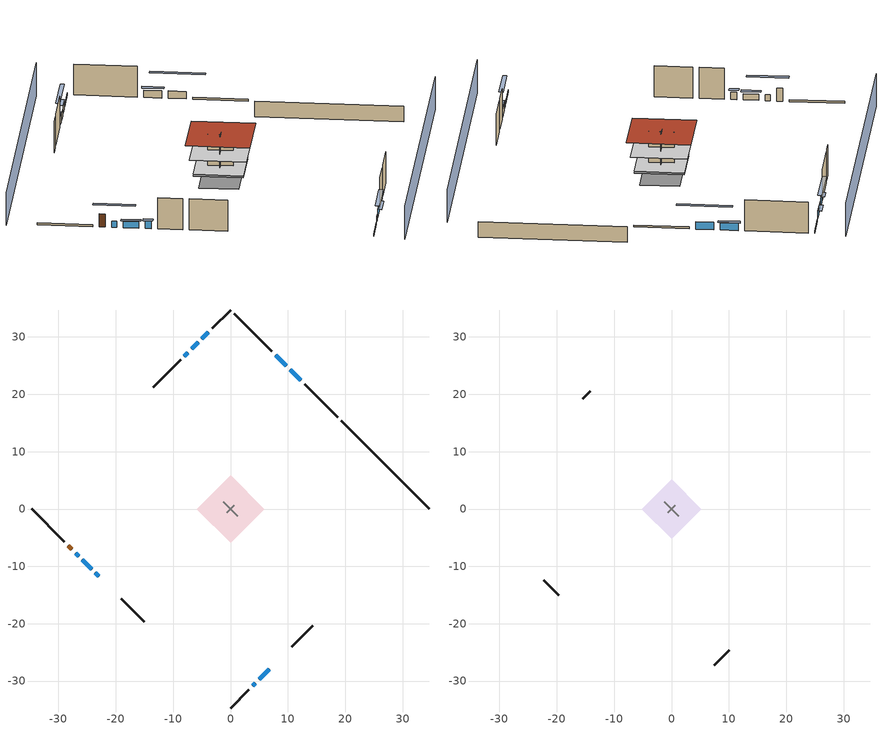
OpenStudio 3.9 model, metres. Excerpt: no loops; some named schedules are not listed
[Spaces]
conditioned space 1
 floor to garage 1 (Floor1 construction): -5.17,0 0,5.17 5.17,0 0,-5.17 z0.3
 floor foundation (Slab2 construction): -4.17,0 0,4.17 4.17,0 0,-4.17 z-2.13
 floor adiabatic (AdiabaticFloorConstruction): -5.89,0 0,5.89 5.89,0 0,-5.89 z2.74
 wall outside (Wall3 construction): 7.2,27.5 0.66,34.05 z0.3:5.18
 wall outside (Wall4 construction): 10.69,-24.02 14.33,-20.38 z0.3:5.18
 wall outside (Wall7 construction): -19.04,-15.67 -15.04,-19.67 z0.3:5.18
 wall outside (Wall8 construction): -8.72,25.99 -13.49,21.21 z0.3:5.18
 wall outside (RimJoist1 construction): 18.66,16.05 12.93,21.78 z0.3:0.61
 wall outside (RimJoist2 construction): 0,-34.71 3.19,-31.52 z0.3:0.61
 wall outside (RimJoist3 construction): -34.71,0 -28.98,-5.73 z0.3:0.61
 wall outside (RimJoist4 construction): 0,34.71 -3.19,31.52 z0.3:0.61
 wall outside (AdiabaticWallConstruction): 12.27,22.43 10.4,24.31 / 9.74,24.97 7.86,26.85 / -23.56,-11.15 -22.94,-11.77 z0.3:1.46; 3.85,-30.86 4.34,-30.37 z0.3:1.22; 5,-29.71 6.79,-27.92 z0.3:1.4; -27.02,-7.69 -26.5,-8.21 z0.3:1.25; -25.84,-8.86 -24.22,-10.49 z0.3:1.31; -5.64,29.07 -6.77,27.94 / -3.85,30.86 -4.98,29.73 z0.3:1.37; -7.43,27.28 -8.06,26.65 z0.3:1.49
 wall outside (AdiabaticWallConstruction 1): -28.32,-6.39 -27.67,-7.04 z0.3:2.34
 wall to garage 1 (Wall5 construction): -1.29,1.29 1.29,-1.29 z0.3:5.18
 wall to garage 1 (Wall6 construction): -0.65,-0.65 0.65,0.65 z0.3:5.18
 wall foundation (FoundationWall1 construction): 34.71,0 19.32,15.39 z-2.13:0.3
 window (WindowConstruction): 12.27,22.44 10.4,24.31 z0.3:1.46
 window (WindowConstruction 1): 9.74,24.97 7.86,26.85 z0.3:1.46
 window (WindowConstruction 2): 3.85,-30.86 4.34,-30.37 z0.3:1.22
 window (WindowConstruction 3): 5,-29.71 6.79,-27.92 z0.3:1.4
 window (WindowConstruction 4): -27.02,-7.69 -26.5,-8.21 z0.3:1.25
 window (WindowConstruction 5): -25.84,-8.86 -24.22,-10.49 z0.3:1.31
 window (WindowConstruction 6): -23.56,-11.15 -22.94,-11.77 z0.3:1.46
 window (WindowConstruction 7): -5.64,29.07 -6.77,27.94 z0.3:1.37
 window (WindowConstruction 8): -7.43,27.28 -8.06,26.65 z0.3:1.49
 window (WindowConstruction 9): -3.85,30.86 -4.98,29.73 z0.3:1.37
 door (Door): -28.32,-6.39 -27.67,-7.04 z0.3:2.34
 ceiling adiabatic (AdiabaticFloorConstruction): 0,-5.89 5.89,0 0,5.89 -5.89,0 z2.74
 roof outside (Roof1 construction): 0,6.64 -6.64,0 0,-6.64 6.64,0 z5.18
garage 1
 floor foundation (Slab1 construction): -5.17,0 0,5.17 5.17,0 0,-5.17 z0
 wall outside (Wall1 construction): 7.45,-27.26 10.03,-24.68 z0.3:5.18
 wall outside (Wall2 construction): -22.29,-12.42 -19.7,-15.01 z0.3:5.18
 wall outside (Wall9 construction): -14.15,20.56 -15.44,19.26 z0.3:5.18
shading: -3.23,37.94 -37.94,3.23 / 3.23,-37.94 37.94,-3.23 z0:5.18; 8.46,26.25 14.21,20.5 14.64,20.93 8.89,26.68 z4.21; 7.65,27.06 9.95,24.75 10.39,25.19 8.08,27.49 z1.77; 6.28,-28.43 1.91,-32.8 2.34,-33.23 6.71,-28.86 z3.96; 7,-27.7 4.78,-29.93 5.21,-30.36 7.44,-28.13 z1.71; -24.56,-10.15 -28.96,-5.75 -29.39,-6.18 -24.99,-10.58 z3.99; -24,-10.71 -26.06,-8.65 -26.49,-9.08 -24.43,-11.14 z1.62; -22.73,-11.98 -23.78,-10.93 -24.21,-11.36 -23.16,-12.41 z1.77; -8.71,26 -3.7,31.01 -4.13,31.44 -9.14,26.43 z4.11; -8.28,26.43 -7.21,27.5 -7.64,27.93 -8.71,26.86 z1.8; -5.2,29.51 -3.63,31.08 -4.06,31.51 -5.63,29.94 z1.68
[Site]
Portland Intl Arpt_OR: Latitude {deg}=45.59; Longitude {deg}=-122.6; Time Zone {hr}=-8; Elevation {m}=33; Terrain=Suburbs; Keep Site Location Information=Yes
[Site:GroundTemperature:Shallow]
10.2558, 8.96328, 8.85977, 9.47314, 11.9355, 14.3863, 16.5111, 17.8571, 17.9714, 16.8767, 14.8061, 12.4304
[Site:WaterMainsTemperature]
Calculation Method=Schedule; Temperature Schedule=mains temperature schedule
[Building]
Building 1
[Material] Roughness=Rough
Name | Thickness {m} | Conductivity {W/m-K} | Density {kg/m3} | Specific Heat {J/kg-K} | Thermal Absorptance | Solar Absorptance | Visible Absorptance
asphalt or fiberglass shingles | 0.00635 | 0.162714 | 1121.4 | 1465.45 | 0.9 | 0.85 | 0.85
roof rigid ins | 0.103632 | 0.029427 | 32.04 | 1214.23 | 0.9 | 0.7 | 0.7
osb sheathing 0.75 in. | 0.01905 | 0.115458 | 512.64 | 1214.23 | 0.9 | 0.7 | 0.7
roof stud and cavity | 0.2032 | 0.0828465 | 78.34581 | 1123.46 | 0.9 | 0.7 | 0.7
gypsum board | 0.0127 | 0.160291 | 801 | 837.4 | 0.9 | 0.6 | 0.6
brick veneer | 0.1016 | 0.793375 | 1762.2 | 795.53 | 0.9 | 0.5 | 0.5
osb sheathing 0.5 in. | 0.0127 | 0.115458 | 512.64 | 1214.23 | 0.9 | 0.7 | 0.7
wall stud and cavity | 0.1397 | 0.447971 | 139.0536 | 1170.24 | 0.9 | 0.6 | 0.6
wall stud and cavity 1 | 0.1397 | 0.558292 | 139.0536 | 1170.24 | 0.9 | 0.7 | 0.7
osb sheathing 0.5 in. 1; osb sheathing 0.5 in. 2 | 0.0127 | 0.115458 | 512.64 | 1214.23
wall stud and cavity 2 | 0.1397 | 0.476402 | 139.0536 | 1170.24 | 0.9 | 0.7 | 0.7
rim joist stud and cavity | 0.0508 | 0.180795 | 50.32683 | 1063.81 | 0.9 | 0.6 | 0.6
floor stud and cavity | 0.1397 | 0.923637 | 92.3553 | 1139.71 | 0.9 | 0.7 | 0.7
floor covering | 0.0127 | 0.0433444 | 54.468 | 1339.84 | 0.9 | 0.6 | 0.6
concrete 4.0 in. | 0.1016 | 1.803125 | 2242.8 | 837.4 | 0.9 | 0.7 | 0.7
concrete 8.0 in. | 0.2032 | 1.803125 | 2242.8 | 837.4 | 0.9 | 0.7 | 0.7
gypsum board 1 | 0.0127 | 0.160291 | 801 | 837.4 | 0.9 | 0.7 | 0.7
floor covering 1 | 0.0127 | 0.0450781 | 54.468 | 1339.84 | 0.9 | 0.9 | 0.9
wood siding; wood siding 1 | 0.0254 | 0.102417 | 544.68 | 1172.36
wall rigid ins; floor rigid ins | 0.512978 | 0.029427 | 32.04 | 1214.23 | 0.9 | 0.7 | 0.7
wall stud and cavity 3 | 0.0889 | 0.380278 | 52.3479 | 1209.89 | 0.9 | 0.7 | 0.7
door material | 0.04445 | 0.0612267 | 512.64 | 1214.23 | 0.9 | 0.7 | 0.7
floor stud and cavity 1 | 0.1397 | 1.75129 | 37.0049 | 1207.88 | 0.9 | 0.7 | 0.7
wall stud and cavity 4 | 0.0889 | 0.391764 | 83.0341 | 1211.67 | 0.9 | 0.7 | 0.7
furniture material conditioned space 1; furniture material garage 1 | 0.1524 | 0.115458 | 640.8 | 1214.23 | 0.9 | 0.6 | 0.6
[Construction]
Roof1 construction: asphalt or fiberglass shingles, roof rigid ins, osb sheathing 0.75 in., roof stud and cavity, gypsum board
Wall1 construction; Wall2 construction: brick veneer, osb sheathing 0.5 in., wall stud and cavity
Wall3 construction; Wall4 construction: brick veneer, osb sheathing 0.5 in., wall stud and cavity 1, gypsum board
Wall5 construction: osb sheathing 0.5 in. 1, wall stud and cavity 2, gypsum board
Wall6 construction: osb sheathing 0.5 in. 2, wall stud and cavity 2, gypsum board
Wall7 construction; Wall8 construction: brick veneer, osb sheathing 0.5 in. 2, wall stud and cavity 1, gypsum board
Wall9 construction: brick veneer, osb sheathing 0.5 in. 2, wall stud and cavity
RimJoist1 construction; RimJoist2 construction; RimJoist3 construction; RimJoist4 construction: brick veneer, rim joist stud and cavity
Floor1 construction: floor stud and cavity, osb sheathing 0.75 in., floor covering
Slab1 construction: concrete 4.0 in.
FoundationWall1 construction: concrete 8.0 in., gypsum board 1
Slab2 construction: concrete 4.0 in., floor covering 1
WindowConstruction; WindowConstruction 1; WindowConstruction 2; WindowConstruction 3; WindowConstruction 4; WindowConstruction 5; WindowConstruction 6; WindowConstruction 7; WindowConstruction 8; WindowConstruction 9: WindowMaterial
AdiabaticWallConstruction: wood siding, wall rigid ins, wall stud and cavity 3, gypsum board
Door: door material
AdiabaticWallConstruction 1: wood siding 1, wall rigid ins, wall stud and cavity 3, gypsum board
AdiabaticFloorConstruction: floor stud and cavity 1, floor rigid ins, osb sheathing 0.75 in., floor covering
PartitionWallConstruction: gypsum board, wall stud and cavity 4, gypsum board
furniture construction conditioned space 1: furniture material conditioned space 1
furniture construction garage 1: furniture material garage 1
[WindowMaterial:SimpleGlazingSystem]
WindowMaterial: U-Factor {W/m2-K}=2.78222; Solar Heat Gain Coefficient=0.56
[ThermalZone] Multiplier=1; Use Ideal Air Loads=No
Name | Volume {m3} | Thermostat
conditioned space | 384.656 | conditioned space temperature setpoint
garage | 130.484
[Sizing:Zone]
garage: Zone Cooling Design Supply Air Temperature Input Method=SupplyAirTemperature; Zone Cooling Design Supply Air Temperature {C}=14; Zone Cooling Design Supply Air Temperature Difference {deltaC}=11.11; Zone Heating Design Supply Air Temperature Input Method=SupplyAirTemperature; Zone Heating Design Supply Air Temperature {C}=40; Zone Heating Design Supply Air Temperature Difference {deltaC}=11.11; Zone Cooling Design Supply Air Humidity Ratio {kg-H2O/kg-air}=0.0085; Zone Heating Design Supply Air Humidity Ratio {kg-H2O/kg-air}=0.008; Cooling Design Air Flow Method=DesignDay; Heating Design Air Flow Method=DesignDay; Account for Dedicated Outdoor Air System=No; Dedicated Outdoor Air System Control Strategy=NeutralSupplyAir; Dedicated Outdoor Air Low Setpoint Temperature for Design {C}=autosize; Dedicated Outdoor Air High Setpoint Temperature for Design {C}=autosize; Zone Load Sizing Method=Sensible Load Only No Latent Load; Zone Latent Cooling Design Supply Air Humidity Ratio Input Method=HumidityRatioDifference; Zone Cooling Design Supply Air Humidity Ratio Difference {kgWater/kgDryAir}=0.005; Zone Latent Heating Design Supply Air Humidity Ratio Input Method=HumidityRatioDifference; Zone Humidification Design Supply Air Humidity Ratio Difference {kgWater/kgDryAir}=0.005; Sizing Option=Coincident
[Space]
Name | Thermal Zone | Volume {m3}
conditioned space 1 | conditioned space | 384.656
garage 1 | garage | 130.484
[ThermostatSetpoint:DualSetpoint]
conditioned space temperature setpoint: Heating Setpoint Temperature Schedule=heating setpoint; Cooling Setpoint Temperature Schedule=cooling setpoint; Temperature Difference Between Cutout And Setpoint {deltaC}=0
[Foundation:Kiva] Wall Depth Below Slab {m}=0.2032
Name | Initial Indoor Air Temperature {C} | Wall Height Above Grade {m}
Foundation Kiva 1 | 13.4258 | 0.1016
Foundation Kiva 2 | 16.6667 | 0.3048
[Foundation:Kiva:Settings]
Soil Conductivity {W/m-K}=1.3848; Soil Density {kg/m3}=1842.3; Soil Specific Heat {J/kg-K}=418.7; Ground Solar Absorptivity=0.9; Ground Thermal Absorptivity=0.9; Ground Surface Roughness {m}=0.03; Far-Field Width {m}=40; Deep-Ground Boundary Condition=ZeroFlux; Deep-Ground Depth {m}=40; Minimum Cell Dimension {m}=0.2; Maximum Cell Growth Coefficient=3; Simulation Timestep=Timestep
[SurfaceProperty:ExposedFoundationPerimeter] Exposed Perimeter Calculation Method=TotalExposedPerimeter
Name | Total Exposed Perimeter {m}
Slab1 | 18.288
Slab2 | 21.76272
[SurfaceProperty:IncidentSolarMultiplier] Incident Solar Multiplier=1; Incident Solar Multiplier Schedule=trans schedule winter=0.85 summer=0.7
Window1; Window2; Window3; Window4; Window5; Window6; Window7; Window8; Window9; Window10
[InternalMass:Definition] Design Level Calculation Method=SurfaceArea
Name | Construction | Surface Area {m2}
partition wall mass | PartitionWallConstruction | 157.749
furniture mass conditioned space 1 | furniture construction conditioned space 1 | 63.09974
furniture mass garage 1 | furniture construction garage 1 | 5.35122
[InternalMass] Multiplier=1
Name | Internal Mass Definition | Space or SpaceType
partition wall mass | partition wall mass | conditioned space 1
furniture mass conditioned space 1 | furniture mass conditioned space 1 | conditioned space 1
furniture mass garage 1 | furniture mass garage 1 | garage 1
[Fan:SystemModel]
central ac and furnace supply fan: Availability Schedule=Always On Discrete; Design Maximum Air Flow Rate {m3/s}=0.476195; Speed Control Method=Discrete; Electric Power Minimum Flow Rate Fraction=0.2; Design Pressure Rise {Pa}=500; Motor Efficiency=1; Motor In Air Stream Fraction=1; Design Electric Power Consumption {W}=autosize; Design Power Sizing Method=PowerPerFlow; Electric Power Per Unit Flow Rate {W/(m3/s)}=1059.44; Electric Power Per Unit Flow Rate Per Unit Pressure {W-s/m3-Pa}=1.66667; Fan Total Efficiency=0.7; Motor Loss Radiative Fraction=0; Speed Flow Fraction 1=0.77106; Speed Electric Power Fraction 1=0.45842; Speed Flow Fraction 2=1; Speed Electric Power Fraction 2=1
[EnergyManagementSystem:Sensor]
Name | Output Variable or Output Meter Index Key | Output Variable or Output Meter
central_ac_and_furnace_supply_fan_s; central_ac_and_furnace_supply_fan_s_1 | central ac and furnace supply fan | Fan Electricity Energy
water_heater_amb_temp | garage | Zone Mean Air Temperature
water_heater_amb_rh | garage | Zone Air Relative Humidity
water_heater_T_set | water heater setpoint | Schedule Value
out_pb_s |  | Site Outdoor Air Barometric Pressure
out_wt_s |  | Site Outdoor Air Humidity Ratio
site_vw_s |  | Site Wind Speed
cool_season | cooling season schedule | Schedule Value
central_ac_and_furnace_airloop_Fan_RTF_s | central ac and furnace supply fan | Fan Runtime Fraction Speed 1
central_ac_and_furnace_airloop_Fan_RTF_s_1 | central ac and furnace supply fan | Fan Runtime Fraction Speed 2
natural_vent_s | natural vent schedule | Schedule Value
htg_sp_s | heating setpoint | Schedule Value
clg_sp_s | cooling setpoint | Schedule Value
mech_vent_range_fan_0_sch_s | mech vent range fan 0 schedule | Schedule Value
mech_vent_bath_fan_0_sch_s | mech vent bath fan 0 schedule | Schedule Value
clothes_dryer_exhaust_0_sch_s | clothes_dryer | Schedule Value
htg_load_cond |  | Heating:EnergyTransfer:Zone:CONDITIONED SPACE
clg_load_cond |  | Cooling:EnergyTransfer:Zone:CONDITIONED SPACE
s_conv | Floor1 | Surface Inside Face Convection Heat Gain Energy
s_ig | Floor1 | Surface Inside Face Internal Gains Radiation Heat Gain Energy
s_sol | Floor1 | Surface Inside Face Solar Radiation Heat Gain Energy
s_lgt | Floor1 | Surface Inside Face Lights Radiation Heat Gain Energy
s_surf | Floor1 | Surface Inside Face Net Surface Thermal Radiation Heat Gain Energy
s_conv_1 | FoundationWall1 | Surface Inside Face Convection Heat Gain Energy
s_ig_1 | FoundationWall1 | Surface Inside Face Internal Gains Radiation Heat Gain Energy
s_sol_1 | FoundationWall1 | Surface Inside Face Solar Radiation Heat Gain Energy
s_lgt_1 | FoundationWall1 | Surface Inside Face Lights Radiation Heat Gain Energy
s_surf_1 | FoundationWall1 | Surface Inside Face Net Surface Thermal Radiation Heat Gain Energy
s_conv_2 | inferred conditioned ceiling | Surface Inside Face Convection Heat Gain Energy
s_ig_2 | inferred conditioned ceiling | Surface Inside Face Internal Gains Radiation Heat Gain Energy
s_sol_2 | inferred conditioned ceiling | Surface Inside Face Solar Radiation Heat Gain Energy
s_lgt_2 | inferred conditioned ceiling | Surface Inside Face Lights Radiation Heat Gain Energy
s_surf_2 | inferred conditioned ceiling | Surface Inside Face Net Surface Thermal Radiation Heat Gain Energy
s_conv_3 | inferred conditioned floor | Surface Inside Face Convection Heat Gain Energy
s_ig_3 | inferred conditioned floor | Surface Inside Face Internal Gains Radiation Heat Gain Energy
s_sol_3 | inferred conditioned floor | Surface Inside Face Solar Radiation Heat Gain Energy
s_lgt_3 | inferred conditioned floor | Surface Inside Face Lights Radiation Heat Gain Energy
s_surf_3 | inferred conditioned floor | Surface Inside Face Net Surface Thermal Radiation Heat Gain Energy
s_conv_4 | RimJoist1 | Surface Inside Face Convection Heat Gain Energy
s_ig_4 | RimJoist1 | Surface Inside Face Internal Gains Radiation Heat Gain Energy
s_sol_4 | RimJoist1 | Surface Inside Face Solar Radiation Heat Gain Energy
s_lgt_4 | RimJoist1 | Surface Inside Face Lights Radiation Heat Gain Energy
s_surf_4 | RimJoist1 | Surface Inside Face Net Surface Thermal Radiation Heat Gain Energy
s_conv_5 | RimJoist2 | Surface Inside Face Convection Heat Gain Energy
s_ig_5 | RimJoist2 | Surface Inside Face Internal Gains Radiation Heat Gain Energy
s_sol_5 | RimJoist2 | Surface Inside Face Solar Radiation Heat Gain Energy
s_lgt_5 | RimJoist2 | Surface Inside Face Lights Radiation Heat Gain Energy
s_surf_5 | RimJoist2 | Surface Inside Face Net Surface Thermal Radiation Heat Gain Energy
s_conv_6 | RimJoist3 | Surface Inside Face Convection Heat Gain Energy
s_ig_6 | RimJoist3 | Surface Inside Face Internal Gains Radiation Heat Gain Energy
s_sol_6 | RimJoist3 | Surface Inside Face Solar Radiation Heat Gain Energy
s_lgt_6 | RimJoist3 | Surface Inside Face Lights Radiation Heat Gain Energy
s_surf_6 | RimJoist3 | Surface Inside Face Net Surface Thermal Radiation Heat Gain Energy
s_conv_7 | RimJoist4 | Surface Inside Face Convection Heat Gain Energy
s_ig_7 | RimJoist4 | Surface Inside Face Internal Gains Radiation Heat Gain Energy
s_sol_7 | RimJoist4 | Surface Inside Face Solar Radiation Heat Gain Energy
s_lgt_7 | RimJoist4 | Surface Inside Face Lights Radiation Heat Gain Energy
s_surf_7 | RimJoist4 | Surface Inside Face Net Surface Thermal Radiation Heat Gain Energy
s_conv_8 | Roof1 | Surface Inside Face Convection Heat Gain Energy
s_ig_8 | Roof1 | Surface Inside Face Internal Gains Radiation Heat Gain Energy
s_sol_8 | Roof1 | Surface Inside Face Solar Radiation Heat Gain Energy
s_lgt_8 | Roof1 | Surface Inside Face Lights Radiation Heat Gain Energy
s_surf_8 | Roof1 | Surface Inside Face Net Surface Thermal Radiation Heat Gain Energy
s_conv_9 | Slab2 | Surface Inside Face Convection Heat Gain Energy
s_ig_9 | Slab2 | Surface Inside Face Internal Gains Radiation Heat Gain Energy
s_sol_9 | Slab2 | Surface Inside Face Solar Radiation Heat Gain Energy
s_lgt_9 | Slab2 | Surface Inside Face Lights Radiation Heat Gain Energy
s_surf_9 | Slab2 | Surface Inside Face Net Surface Thermal Radiation Heat Gain Energy
ss_sol | Door1 | Surface Inside Face Solar Radiation Heat Gain Energy
ss_lgt | Door1 | Surface Inside Face Lights Radiation Heat Gain Energy
ss_conv | Door1 | Surface Inside Face Convection Heat Gain Energy
ss_ig | Door1 | Surface Inside Face Internal Gains Radiation Heat Gain Energy
ss_surf | Door1 | Surface Inside Face Net Surface Thermal Radiation Heat Gain Energy
ss_conv_1 | Window1 | Surface Inside Face Convection Heat Gain Energy
ss_ig_1 | Window1 | Surface Inside Face Internal Gains Radiation Heat Gain Energy
ss_surf_1 | Window1 | Surface Inside Face Net Surface Thermal Radiation Heat Gain Energy
ss_trans_in | Window1 | Surface Window Transmitted Solar Radiation Rate
ss_back_out | Window1 | Surface Window Shortwave from Zone Back Out Window Heat Transfer Rate
ss_trans_out | Window1 | Surface Inside Face Initial Transmitted Diffuse Transmitted Out Window Solar Radiation Rate
ss_conv_2 | Window10 | Surface Inside Face Convection Heat Gain Energy
ss_ig_2 | Window10 | Surface Inside Face Internal Gains Radiation Heat Gain Energy
ss_surf_2 | Window10 | Surface Inside Face Net Surface Thermal Radiation Heat Gain Energy
ss_trans_in_1 | Window10 | Surface Window Transmitted Solar Radiation Rate
ss_back_out_1 | Window10 | Surface Window Shortwave from Zone Back Out Window Heat Transfer Rate
ss_trans_out_1 | Window10 | Surface Inside Face Initial Transmitted Diffuse Transmitted Out Window Solar Radiation Rate
ss_conv_3 | Window2 | Surface Inside Face Convection Heat Gain Energy
ss_ig_3 | Window2 | Surface Inside Face Internal Gains Radiation Heat Gain Energy
ss_surf_3 | Window2 | Surface Inside Face Net Surface Thermal Radiation Heat Gain Energy
ss_trans_in_2 | Window2 | Surface Window Transmitted Solar Radiation Rate
ss_back_out_2 | Window2 | Surface Window Shortwave from Zone Back Out Window Heat Transfer Rate
ss_trans_out_2 | Window2 | Surface Inside Face Initial Transmitted Diffuse Transmitted Out Window Solar Radiation Rate
ss_conv_4 | Window3 | Surface Inside Face Convection Heat Gain Energy
ss_ig_4 | Window3 | Surface Inside Face Internal Gains Radiation Heat Gain Energy
ss_surf_4 | Window3 | Surface Inside Face Net Surface Thermal Radiation Heat Gain Energy
ss_trans_in_3 | Window3 | Surface Window Transmitted Solar Radiation Rate
ss_back_out_3 | Window3 | Surface Window Shortwave from Zone Back Out Window Heat Transfer Rate
ss_trans_out_3 | Window3 | Surface Inside Face Initial Transmitted Diffuse Transmitted Out Window Solar Radiation Rate
ss_conv_5 | Window4 | Surface Inside Face Convection Heat Gain Energy
ss_ig_5 | Window4 | Surface Inside Face Internal Gains Radiation Heat Gain Energy
ss_surf_5 | Window4 | Surface Inside Face Net Surface Thermal Radiation Heat Gain Energy
ss_trans_in_4 | Window4 | Surface Window Transmitted Solar Radiation Rate
[ElectricEquipment:Definition] Design Level Calculation Method=EquipmentLevel
Name | Design Level {W} | Fraction Latent | Fraction Radiant | Fraction Lost
ceiling fan | 19.2257 | 0 | 0.558 | 0
clothes washer | 171.911 | 0.03 | 0.162 | 0.7
clothes dryer | 176.344 | 0.015 | 0.081 | 0.85
dishwasher | 425.741 | 0.3 | 0.18 | 0.4
fridge | 43.7215 | 0 | 0.6 | 0
cooking range | 67.8014 | 0.16 | 0.384 | 0.2
misc tv | 365.016 | 0 | 0.6 | 0
misc plug loads | 314.932 | 0.021 | 0.558 | 0.049
misc well pump | 83.0177 | 0 | 0 | 1
whole house fan; mech vent house fan | 0 | 0 | 0 | 1
mech vent house fan cfis | 0 | 0 | 0 | 0
mech vent range fan 0 | 30 | 0 | 0 | 1
mech vent bath fan 0 | 15 | 0 | 0 | 1
[ElectricEquipment] Space or SpaceType=conditioned space 1
Name | Electric Equipment Definition | Schedule
ceiling fan | ceiling fan | ceiling_fan
clothes washer | clothes washer | clothes_washer
clothes dryer | clothes dryer | clothes_dryer
dishwasher | dishwasher | dishwasher
fridge | fridge | fridge schedule
cooking range | cooking range | cooking_range
misc tv | misc tv | plug_loads_tv
misc plug loads | misc plug loads | plug_loads_other
misc well pump | misc well pump | misc well pump schedule
whole house fan | whole house fan | Always On Discrete
mech vent house fan | mech vent house fan | mech vent house fan schedule
mech vent house fan cfis | mech vent house fan cfis | mech vent house fan cfis schedule
mech vent range fan 0 | mech vent range fan 0 | mech vent range fan 0 schedule
mech vent bath fan 0 | mech vent bath fan 0 | mech vent bath fan 0 schedule
[OtherEquipment:Definition] Design Level Calculation Method=EquipmentLevel
Name | Design Level {W} | Fraction Latent | Fraction Radiant | Fraction Lost
water heater sens; mech vent house fan sensible load | 0 | 0 | 0 | 0
water heater lat; mech vent house fan latent load | 0 | 1 | 0 | 0
water heater energy adjustment1 | 0.01 | 0 | 0 | 1
clothes dryer 2 | 2342.76 | 0.015 | 0.081 | 0.85
cooking range 2 | 1987.06 | 0.16 | 0.384 | 0.2
general water use sensible | -43.4886 | 0 | 0.6 | 0
general water use latent | 44.1266 | 1 | 0 | 0
[OtherEquipment]
Name | Other Equipment Definition | Space or SpaceType | Schedule | Fuel Type
water heater sens | water heater sens | garage 1 | Always On Discrete
water heater lat | water heater lat | garage 1 | Always On Discrete
water heater energy adjustment1 | water heater energy adjustment1 | garage 1 | Always On Discrete | Electricity
clothes dryer 1 | clothes dryer 2 | conditioned space 1 | clothes_dryer | NaturalGas
cooking range 1 | cooking range 2 | conditioned space 1 | cooking_range | NaturalGas
general water use sensible | general water use sensible | conditioned space 1 | general water use schedule
general water use latent | general water use latent | conditioned space 1 | general water use schedule
mech vent house fan sensible load | mech vent house fan sensible load | conditioned space 1 | Always On Discrete
mech vent house fan latent load | mech vent house fan latent load | conditioned space 1 | Always On Discrete
[WaterUse:Equipment:Definition]
Name | Peak Flow Rate {m3/s}
clothes washer | 1.93916e-06
dishwasher | 4.6422e-06
[Lights:Definition] Design Level Calculation Method=LightingLevel; Fraction Radiant=0.6; Fraction Visible=0.2; Return Air Fraction=0
Name | Lighting Level {W}
interior lighting | 206.801
garage lighting | 7.24998
[Lights] Fraction Replaceable=1
Name | Lights Definition | Space or SpaceType | Schedule
interior lighting | interior lighting | conditioned space 1 | lighting_interior
garage lighting | garage lighting | garage 1 | lighting_garage
[Exterior:Lights:Definition]
exterior lighting: Design Level {W}=7.09205
[Exterior:Lights]
exterior lighting: Exterior Lights Definition=exterior lighting; Schedule=exterior lighting schedule
[People:Definition]
occupants: Number of People Calculation Method=People; Number of People {people}=2; Fraction Radiant=0.314171; Sensible Heat Fraction=0.56303; Carbon Dioxide Generation Rate {m3/s-W}=0; Enable ASHRAE 55 Comfort Warnings=No; Mean Radiant Temperature Calculation Type=EnclosureAveraged
[People]
occupants: People Definition=occupants; Space or SpaceType=conditioned space 1; Number of People Schedule=occupants; Activity Level Schedule=occupants activity schedule; Multiplier=1
[SpaceInfiltration:DesignFlowRate] Space or SpaceType=conditioned space 1; Schedule=Always On Discrete; Design Flow Rate Calculation Method=Flow/Space; Design Flow Rate {m3/s}=0
natural vent flow; whole house fan flow; infil flow
[SpaceInfiltration:EffectiveLeakageArea]
infil garage 1: Space or SpaceType=garage 1; Schedule=Always On Discrete; Effective Air Leakage Area {cm2}=679.592; Stack Coefficient=0.000129147; Wind Coefficient=4.64657e-05
